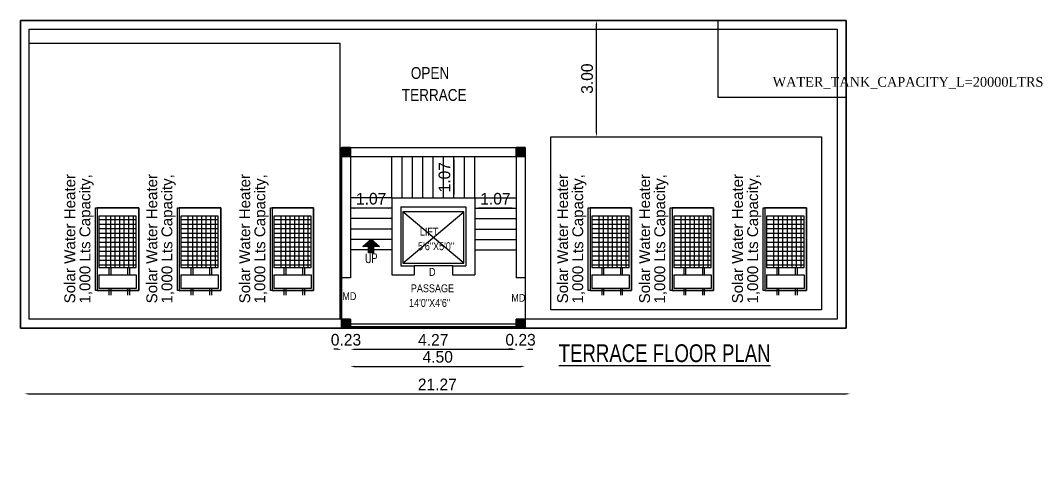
# Model space of a CAD drawing. Header units: metres. Extents: x 516 to 666, y 54 to 108.
# Drawn here: x 573.21 to 599.53, y 68.28 to 80.16 of the extents above; entities that cross this region are included whole.
import ezdxf
from ezdxf.enums import TextEntityAlignment as Align

# ---------------------------------------------------------------- set-up
doc = ezdxf.new("R2010")
doc.units = ezdxf.units.M
doc.header["$LTSCALE"] = 30
doc.header["$MEASUREMENT"] = 0
doc.header["$PDMODE"] = 66
doc.layers.get('0').update_dxf_attribs({"linetype": 'CONTINUOUS'})
doc.layers.get('DEFPOINTS').update_dxf_attribs({"linetype": 'CONTINUOUS'})
for name, color, linetype in [('BLK_1_FLR_6_ROOF_AREA', 54, 'CONTINUOUS'), ('BLK_1_STAIR_HEADROOM', 55, 'CONTINUOUS'), ('SOLAR_PANEL', 2, 'CONTINUOUS'), ('SOLAR_WATER_HEATER', 1, 'CONTINUOUS'), ('WATER_TANK_CALCULATION', 150, 'CONTINUOUS')]:
    doc.layers.add(name, color=color, linetype=linetype)
doc.styles.add('ANAND', font='BKANT.TTF')
doc.styles.add('ED', font='romantic.ttf', dxfattribs={"width": 0.96})
doc.styles.add('RS', font='ROMANS.shx', dxfattribs={"width": 0.75, "height": 7})
doc.styles.get("Standard").update_dxf_attribs({"font": 'ARIALN.TTF', "height": 10})
doc.styles.add('style1', font='arial.ttf', dxfattribs={"height": 0.23})
doc.dimstyles.new('V1', dxfattribs={"dimtxt": 0.3, "dimasz": 0.1, "dimexe": 0.18, "dimexo": 0.0625, "dimgap": 0.09, "dimtad": 1, "dimzin": 0, "dimdsep": 46, "dimtxsty": 'ANAND', "dimcen": 0.09, "dimse1": 1, "dimse2": 1, "dimadec": 0, "dimazin": 0, "dimtfac": 1, "dimtix": 1, "dimtofl": 0, "dimtmove": 2, "dimatfit": 0, "dimfxl": 0, "dimtolj": 1, "dimtzin": 0, "dimarcsym": 0})

# ---------------------------------------------------------------- blocks, each defined once
blk = doc.blocks.new('*D38')
at = {"color": 0, "lineweight": -2}
for p, q in [((581.377, 71.685), (581.277, 71.685)), ((581.806, 71.685), (581.906, 71.685))]:
    blk.add_line(p, q, dxfattribs=at)
at = {"color": 0}
for points in [[(581.377, 71.701), (581.377, 71.668), (581.477, 71.685)], [(581.806, 71.701), (581.806, 71.668), (581.706, 71.685)]]:
    blk.add_solid(points, dxfattribs=at)
at = {"layer": 'DEFPOINTS', "color": 0}
for p in [(581.477, 75.115), (581.706, 75.115), (581.706, 71.685)]:
    blk.add_point(p, dxfattribs=at)
at = {"color": 0, "insert": (581.592, 71.929), "char_height": 0.3, "attachment_point": 5, "style": 'ANAND'}
blk.add_mtext('\\A1;0.23', dxfattribs=at)
blk = doc.blocks.new('*D39')
at = {"color": 0, "lineweight": -2}
blk.add_line((581.806, 71.685), (585.875, 71.685), dxfattribs=at)
at = {"color": 0}
for points in [[(581.806, 71.701), (581.806, 71.668), (581.706, 71.685)], [(585.875, 71.701), (585.875, 71.668), (585.975, 71.685)]]:
    blk.add_solid(points, dxfattribs=at)
at = {"layer": 'DEFPOINTS', "color": 0}
for p in [(581.706, 75.115), (585.975, 75.115), (585.975, 71.685)]:
    blk.add_point(p, dxfattribs=at)
at = {"color": 0, "insert": (583.84, 71.929), "char_height": 0.3, "attachment_point": 5, "style": 'ANAND'}
blk.add_mtext('\\A1;4.27', dxfattribs=at)
blk = doc.blocks.new('*D40')
at = {"color": 0, "lineweight": -2}
for p, q in [((585.875, 71.685), (585.775, 71.685)), ((586.303, 71.685), (586.403, 71.685))]:
    blk.add_line(p, q, dxfattribs=at)
at = {"color": 0}
for points in [[(585.875, 71.701), (585.875, 71.668), (585.975, 71.685)], [(586.303, 71.701), (586.303, 71.668), (586.203, 71.685)]]:
    blk.add_solid(points, dxfattribs=at)
at = {"layer": 'DEFPOINTS', "color": 0}
for p in [(585.975, 75.115), (586.203, 75.115), (586.203, 71.685)]:
    blk.add_point(p, dxfattribs=at)
at = {"color": 0, "insert": (586.089, 71.929), "char_height": 0.3, "attachment_point": 5, "style": 'ANAND'}
blk.add_mtext('\\A1;0.23', dxfattribs=at)
blk = doc.blocks.new('*D41')
at = {"color": 0, "lineweight": -2}
blk.add_line((581.806, 71.245), (586.103, 71.245), dxfattribs=at)
at = {"color": 0}
for points in [[(581.806, 71.261), (581.806, 71.228), (581.706, 71.245)], [(586.103, 71.261), (586.103, 71.228), (586.203, 71.245)]]:
    blk.add_solid(points, dxfattribs=at)
at = {"layer": 'DEFPOINTS', "color": 0}
for p in [(581.706, 74.377), (586.203, 74.377), (586.203, 71.245)]:
    blk.add_point(p, dxfattribs=at)
at = {"color": 0, "insert": (583.955, 71.489), "char_height": 0.3, "attachment_point": 5, "style": 'ANAND'}
blk.add_mtext('\\A1;4.50', dxfattribs=at)
blk = doc.blocks.new('*D78')
at = {"color": 0, "lineweight": -2}
blk.add_line((585.875, 75.318), (585.007, 75.318), dxfattribs=at)
at = {"color": 0}
for points in [[(585.007, 75.334), (585.007, 75.301), (584.907, 75.318)], [(585.875, 75.334), (585.875, 75.301), (585.975, 75.318)]]:
    blk.add_solid(points, dxfattribs=at)
at = {"layer": 'DEFPOINTS', "color": 0}
for p in [(584.907, 75.318), (584.907, 75.318), (585.975, 75.318)]:
    blk.add_point(p, dxfattribs=at)
at = {"color": 0, "insert": (585.441, 75.562), "char_height": 0.3, "attachment_point": 5, "style": 'ANAND'}
blk.add_mtext('\\A1;1.07', dxfattribs=at)
blk = doc.blocks.new('*D79')
at = {"color": 0, "lineweight": -2}
blk.add_line((582.673, 75.318), (581.806, 75.318), dxfattribs=at)
at = {"color": 0}
for points in [[(581.806, 75.334), (581.806, 75.301), (581.706, 75.318)], [(582.673, 75.334), (582.673, 75.301), (582.773, 75.318)]]:
    blk.add_solid(points, dxfattribs=at)
at = {"layer": 'DEFPOINTS', "color": 0}
for p in [(581.706, 75.318), (581.706, 75.318), (582.773, 75.318)]:
    blk.add_point(p, dxfattribs=at)
at = {"color": 0, "insert": (582.24, 75.562), "char_height": 0.3, "attachment_point": 5, "style": 'ANAND'}
blk.add_mtext('\\A1;1.07', dxfattribs=at)
blk = doc.blocks.new('*D80')
at = {"color": 0, "lineweight": -2}
blk.add_line((584.374, 76.552), (584.374, 75.685), dxfattribs=at)
at = {"color": 0}
for points in [[(584.357, 76.552), (584.39, 76.552), (584.374, 76.652)], [(584.357, 75.685), (584.39, 75.685), (584.374, 75.585)]]:
    blk.add_solid(points, dxfattribs=at)
at = {"layer": 'DEFPOINTS', "color": 0}
for p in [(584.374, 76.652), (584.374, 75.585), (584.374, 75.585)]:
    blk.add_point(p, dxfattribs=at)
at = {"color": 0, "insert": (584.13, 76.118), "char_height": 0.3, "attachment_point": 5, "rotation": 90, "style": 'ANAND'}
blk.add_mtext('\\A1;1.07', dxfattribs=at)
blk = doc.blocks.new('*D99')
at = {"layer": 'DEFPOINTS', "color": 0}
for p in [(588.047, 80.158), (588.047, 80.158), (588.047, 77.158)]:
    blk.add_point(p, dxfattribs=at)
at = {"layer": 'SOLAR_WATER_HEATER', "color": 0, "lineweight": -2}
blk.add_line((588.047, 77.258), (588.047, 80.058), dxfattribs=at)
at = {"layer": 'SOLAR_WATER_HEATER', "color": 0}
for points in [[(588.03, 80.058), (588.064, 80.058), (588.047, 80.158)], [(588.03, 77.258), (588.064, 77.258), (588.047, 77.158)]]:
    blk.add_solid(points, dxfattribs=at)
at = {"layer": 'SOLAR_WATER_HEATER', "color": 0, "insert": (587.803, 78.658), "char_height": 0.3, "attachment_point": 5, "rotation": 90, "style": 'ANAND'}
blk.add_mtext('\\A1;3.00', dxfattribs=at)
blk = doc.blocks.new('*D114')
at = {"color": 0, "lineweight": -2}
blk.add_line((573.412, 70.537), (594.479, 70.537), dxfattribs=at)
at = {"color": 0}
for points in [[(573.412, 70.553), (573.412, 70.52), (573.312, 70.537)], [(594.479, 70.553), (594.479, 70.52), (594.579, 70.537)]]:
    blk.add_solid(points, dxfattribs=at)
at = {"layer": 'DEFPOINTS', "color": 0}
for p in [(594.579, 70.537), (573.312, 68.277), (594.579, 68.277)]:
    blk.add_point(p, dxfattribs=at)
at = {"color": 0, "insert": (583.945, 70.78), "char_height": 0.3, "attachment_point": 5, "style": 'ANAND'}
blk.add_mtext('\\A1;21.27', dxfattribs=at)

msp = doc.modelspace()

# ---------------------------------------------------------------- hatches: boundary and pattern name
h = msp.add_hatch()
h.set_pattern_fill('ANSI31', color=256, scale=0.025408)
h.set_pattern_definition([(45, (-1323.3046, 31.2702903), (-0.002245771137, 0.002245771137), [])])
h.paths.add_polyline_path([(581.4773, 76.6517), (581.706, 76.6517), (581.706, 76.8803), (581.4773, 76.8803)])
h = msp.add_hatch()
h.set_pattern_fill('ANSI31', color=256, scale=0.025408)
h.set_pattern_definition([(45, (-1318.807384, 31.2702903), (-0.002245771137, 0.002245771137), [])])
h.paths.add_polyline_path([(585.9745, 76.6517), (586.2032, 76.6517), (586.2032, 76.8803), (585.9745, 76.8803)])
h = msp.add_hatch()
h.set_pattern_fill('ANSI31', color=256, scale=0.12704, angle=765, style=0)
h.set_pattern_definition([(270, (453.455501, 2006.449735), (-0.01588, -1e-16), [])])
h.paths.add_polyline_path([(582.3028, 74.3369), (582.3028, 74.1744), (582.2396, 74.1744), (582.1763, 74.1744), (582.1763, 74.3369), (582.0288, 74.3369), (582.2433, 74.5205), (582.4523, 74.3369)])
h = msp.add_hatch()
h.set_pattern_fill('ANSI31', color=256, scale=0.025408)
h.set_pattern_definition([(45, (-1323.3046, 26.8492983), (-0.002245771137, 0.002245771137), [])])
h.paths.add_polyline_path([(581.4773, 72.2307), (581.706, 72.2307), (581.706, 72.4594), (581.4773, 72.4594)])
h = msp.add_hatch()
h.set_pattern_fill('ANSI31', color=256, scale=0.025408)
h.set_pattern_definition([(45, (-1318.807384, 26.8492983), (-0.002245771137, 0.002245771137), [])])
h.paths.add_polyline_path([(585.9745, 72.2307), (586.2032, 72.2307), (586.2032, 72.4594), (585.9745, 72.4594)])

# ---------------------------------------------------------------- linework, layer by layer
for p, q in [((573.207, 72.2307), (573.207, 80.158)), ((573.207, 80.158), (594.4735, 80.158)), ((594.4735, 80.158), (594.4735, 72.2307)), ((573.4357, 72.4594), (573.4357, 79.9293)), ((573.4357, 79.9293), (594.2448, 79.9293)), ((594.2448, 79.9293), (594.2448, 72.4594)), ((581.4773, 76.8803), (586.2032, 76.8803)), ((586.2032, 76.8803), (586.2032, 73.5265)), ((581.4773, 76.766), (581.4773, 73.5265)), ((581.706, 76.6517), (585.9745, 76.6517)), ((581.706, 76.6517), (581.706, 73.5265)), ((582.7731, 75.5845), (582.7731, 76.6517)), ((583.0399, 75.5845), (583.0399, 76.6517)), ((583.3067, 75.5845), (583.3067, 76.6517)), ((583.5735, 75.5845), (583.5735, 76.6517)), ((583.8403, 75.5845), (583.8403, 76.6517)), ((584.107, 75.5845), (584.107, 76.6517)), ((584.3738, 75.5845), (584.3738, 76.6517)), ((584.6406, 75.5845), (584.6406, 76.6517)), ((584.9074, 75.5845), (584.9074, 76.6517)), ((585.9745, 76.6517), (585.9745, 73.5265)), ((582.7731, 75.5845), (581.706, 75.5845)), ((582.7731, 75.5845), (584.9074, 75.5845)), ((582.7731, 75.5845), (582.7731, 73.6027)), ((584.9074, 75.5845), (584.9074, 73.6027)), ((584.9074, 75.5845), (585.9745, 75.5845)), ((582.7731, 75.3178), (581.706, 75.3178)), ((583.0018, 75.3559), (584.6787, 75.3559)), ((583.0018, 75.3559), (583.0018, 73.8314)), ((584.6787, 75.3559), (584.6787, 73.8314)), ((584.9074, 75.3178), (585.9745, 75.3178)), ((575.2277, 75.1134), (575.2277, 73.7934)), ((576.1918, 75.1134), (575.2277, 75.1134)), ((575.4171, 73.7934), (575.4171, 75.1134)), ((575.5335, 73.7934), (575.5335, 75.1134)), ((575.65, 73.7934), (575.65, 75.1134)), ((575.7664, 73.7934), (575.7664, 75.1134)), ((575.8828, 73.7934), (575.8828, 75.1134)), ((575.9992, 73.7934), (575.9992, 75.1134)), ((576.1156, 73.7934), (576.1156, 75.1134)), ((576.1918, 73.7934), (576.1918, 75.1134)), ((577.3397, 75.1134), (577.3397, 73.7934)), ((578.3037, 75.1134), (577.3397, 75.1134)), ((577.5291, 73.7934), (577.5291, 75.1134)), ((577.6455, 73.7934), (577.6455, 75.1134)), ((577.7619, 73.7934), (577.7619, 75.1134)), ((577.8783, 73.7934), (577.8783, 75.1134)), ((577.9947, 73.7934), (577.9947, 75.1134)), ((578.1111, 73.7934), (578.1111, 75.1134)), ((578.2276, 73.7934), (578.2276, 75.1134)), ((578.3037, 73.7934), (578.3037, 75.1134)), ((579.7332, 75.1134), (579.7332, 73.7934)), ((580.6973, 75.1134), (579.7332, 75.1134)), ((579.9226, 73.7934), (579.9226, 75.1134)), ((580.039, 73.7934), (580.039, 75.1134)), ((580.1555, 73.7934), (580.1555, 75.1134)), ((580.2719, 73.7934), (580.2719, 75.1134)), ((580.3883, 73.7934), (580.3883, 75.1134)), ((580.5047, 73.7934), (580.5047, 75.1134)), ((580.6211, 73.7934), (580.6211, 75.1134)), ((580.6973, 73.7934), (580.6973, 75.1134)), ((582.7731, 75.051), (581.706, 75.051)), ((584.6279, 73.9076), (583.0526, 75.2288)), ((583.0526, 73.9076), (584.6279, 75.2288)), ((584.9074, 75.051), (585.9745, 75.051)), ((587.9206, 75.1134), (587.9206, 73.7934)), ((588.8846, 75.1134), (587.9206, 75.1134)), ((588.1099, 73.7934), (588.1099, 75.1134)), ((588.2264, 73.7934), (588.2264, 75.1134)), ((588.3428, 73.7934), (588.3428, 75.1134)), ((588.4592, 73.7934), (588.4592, 75.1134)), ((588.5756, 73.7934), (588.5756, 75.1134)), ((588.692, 73.7934), (588.692, 75.1134)), ((588.8084, 73.7934), (588.8084, 75.1134)), ((588.8846, 73.7934), (588.8846, 75.1134)), ((590.0325, 75.1134), (590.0325, 73.7934)), ((590.9965, 75.1134), (590.0325, 75.1134)), ((590.2219, 73.7934), (590.2219, 75.1134)), ((590.3383, 73.7934), (590.3383, 75.1134)), ((590.4547, 73.7934), (590.4547, 75.1134)), ((590.5711, 73.7934), (590.5711, 75.1134)), ((590.6876, 73.7934), (590.6876, 75.1134)), ((590.804, 73.7934), (590.804, 75.1134)), ((590.9204, 73.7934), (590.9204, 75.1134)), ((590.9965, 73.7934), (590.9965, 75.1134)), ((592.4261, 75.1134), (592.4261, 73.7934)), ((593.3901, 75.1134), (592.4261, 75.1134)), ((592.6154, 73.7934), (592.6154, 75.1134)), ((592.7319, 73.7934), (592.7319, 75.1134)), ((592.8483, 73.7934), (592.8483, 75.1134)), ((592.9647, 73.7934), (592.9647, 75.1134)), ((593.0811, 73.7934), (593.0811, 75.1134)), ((593.1975, 73.7934), (593.1975, 75.1134)), ((593.3139, 73.7934), (593.3139, 75.1134)), ((593.3901, 73.7934), (593.3901, 75.1134)), ((575.2277, 75.0272), (576.1918, 75.0272)), ((575.2277, 74.9108), (576.1918, 74.9108)), ((575.2277, 74.7943), (576.1918, 74.7943)), ((577.3397, 75.0272), (578.3037, 75.0272)), ((577.3397, 74.9108), (578.3037, 74.9108)), ((577.3397, 74.7943), (578.3037, 74.7943)), ((579.7332, 75.0272), (580.6973, 75.0272)), ((579.7332, 74.9108), (580.6973, 74.9108)), ((579.7332, 74.7943), (580.6973, 74.7943)), ((582.7731, 74.7842), (581.706, 74.7842)), ((584.9074, 74.7842), (585.9745, 74.7842)), ((587.9206, 75.0272), (588.8846, 75.0272)), ((587.9206, 74.9108), (588.8846, 74.9108)), ((587.9206, 74.7943), (588.8846, 74.7943)), ((590.0325, 75.0272), (590.9965, 75.0272)), ((590.0325, 74.9108), (590.9965, 74.9108)), ((590.0325, 74.7943), (590.9965, 74.7943)), ((592.4261, 75.0272), (593.3901, 75.0272)), ((592.4261, 74.9108), (593.3901, 74.9108)), ((592.4261, 74.7943), (593.3901, 74.7943)), ((575.2277, 74.6779), (576.1918, 74.6779)), ((575.2277, 74.5615), (576.1918, 74.5615)), ((577.3397, 74.6779), (578.3037, 74.6779)), ((577.3397, 74.5615), (578.3037, 74.5615)), ((579.7332, 74.6779), (580.6973, 74.6779)), ((579.7332, 74.5615), (580.6973, 74.5615)), ((582.7731, 74.5174), (581.706, 74.5174)), ((584.9074, 74.5174), (585.9745, 74.5174)), ((587.9206, 74.6779), (588.8846, 74.6779)), ((587.9206, 74.5615), (588.8846, 74.5615)), ((590.0325, 74.6779), (590.9965, 74.6779)), ((590.0325, 74.5615), (590.9965, 74.5615)), ((592.4261, 74.6779), (593.3901, 74.6779)), ((592.4261, 74.5615), (593.3901, 74.5615)), ((575.2277, 74.4451), (576.1918, 74.4451)), ((575.2277, 74.3287), (576.1918, 74.3287)), ((577.3397, 74.4451), (578.3037, 74.4451)), ((577.3397, 74.3287), (578.3037, 74.3287)), ((579.7332, 74.4451), (580.6973, 74.4451)), ((579.7332, 74.3287), (580.6973, 74.3287)), ((582.7731, 74.2506), (581.706, 74.2506)), ((584.9074, 74.2506), (585.9745, 74.2506)), ((587.9206, 74.4451), (588.8846, 74.4451)), ((587.9206, 74.3287), (588.8846, 74.3287)), ((590.0325, 74.4451), (590.9965, 74.4451)), ((590.0325, 74.3287), (590.9965, 74.3287)), ((592.4261, 74.4451), (593.3901, 74.4451)), ((592.4261, 74.3287), (593.3901, 74.3287)), ((575.2277, 74.2123), (576.1918, 74.2123)), ((575.2277, 74.0959), (576.1918, 74.0959)), ((575.2277, 73.9795), (576.1918, 73.9795)), ((577.3397, 74.2123), (578.3037, 74.2123)), ((577.3397, 74.0959), (578.3037, 74.0959)), ((577.3397, 73.9795), (578.3037, 73.9795)), ((579.7332, 74.2123), (580.6973, 74.2123)), ((579.7332, 74.0959), (580.6973, 74.0959)), ((579.7332, 73.9795), (580.6973, 73.9795)), ((587.9206, 74.2123), (588.8846, 74.2123)), ((587.9206, 74.0959), (588.8846, 74.0959)), ((587.9206, 73.9795), (588.8846, 73.9795)), ((590.0325, 74.2123), (590.9965, 74.2123)), ((590.0325, 74.0959), (590.9965, 74.0959)), ((590.0325, 73.9795), (590.9965, 73.9795)), ((592.4261, 74.2123), (593.3901, 74.2123)), ((592.4261, 74.0959), (593.3901, 74.0959)), ((592.4261, 73.9795), (593.3901, 73.9795)), ((575.2277, 73.863), (576.1918, 73.863)), ((575.2277, 73.7934), (576.1918, 73.7934)), ((575.4879, 73.7934), (575.4879, 73.603)), ((575.5362, 73.7934), (575.5362, 73.603)), ((575.9674, 73.7934), (575.9674, 73.603)), ((576.0156, 73.7934), (576.0156, 73.603)), ((577.3397, 73.863), (578.3037, 73.863)), ((577.3397, 73.7934), (578.3037, 73.7934)), ((577.5999, 73.7934), (577.5999, 73.603)), ((577.6481, 73.7934), (577.6481, 73.603)), ((578.0793, 73.7934), (578.0793, 73.603)), ((578.1276, 73.7934), (578.1276, 73.603)), ((579.7332, 73.863), (580.6973, 73.863)), ((579.7332, 73.7934), (580.6973, 73.7934)), ((579.9934, 73.7934), (579.9934, 73.603)), ((580.0417, 73.7934), (580.0417, 73.603)), ((580.4729, 73.7934), (580.4729, 73.603)), ((580.5211, 73.7934), (580.5211, 73.603)), ((583.0018, 73.8314), (583.3448, 73.8314)), ((583.3448, 73.8314), (583.3448, 73.6027)), ((584.3357, 73.8314), (583.3448, 73.8314)), ((584.3357, 73.8314), (584.6787, 73.8314)), ((584.3357, 73.8314), (584.3357, 73.6027)), ((587.9206, 73.863), (588.8846, 73.863)), ((587.9206, 73.7934), (588.8846, 73.7934)), ((588.1808, 73.7934), (588.1808, 73.603)), ((588.229, 73.7934), (588.229, 73.603)), ((588.6602, 73.7934), (588.6602, 73.603)), ((588.7085, 73.7934), (588.7085, 73.603)), ((590.0325, 73.863), (590.9965, 73.863)), ((590.0325, 73.7934), (590.9965, 73.7934)), ((590.2927, 73.7934), (590.2927, 73.603)), ((590.341, 73.7934), (590.341, 73.603)), ((590.7722, 73.7934), (590.7722, 73.603)), ((590.8204, 73.7934), (590.8204, 73.603)), ((592.4261, 73.863), (593.3901, 73.863)), ((592.4261, 73.7934), (593.3901, 73.7934)), ((592.6863, 73.7934), (592.6863, 73.603)), ((592.7345, 73.7934), (592.7345, 73.603)), ((593.1657, 73.7934), (593.1657, 73.603)), ((593.2139, 73.7934), (593.2139, 73.603)), ((575.2277, 73.603), (575.2277, 73.2551)), ((575.2277, 73.603), (576.1918, 73.603)), ((576.1918, 73.603), (576.1918, 73.2551)), ((576.1918, 73.603), (576.1918, 73.2551)), ((577.3397, 73.603), (577.3397, 73.2551)), ((577.3397, 73.603), (578.3037, 73.603)), ((578.3037, 73.603), (578.3037, 73.2551)), ((578.3037, 73.603), (578.3037, 73.2551)), ((579.7332, 73.603), (579.7332, 73.2551)), ((579.7332, 73.603), (580.6973, 73.603)), ((580.6973, 73.603), (580.6973, 73.2551)), ((580.6973, 73.603), (580.6973, 73.2551)), ((581.706, 73.5265), (581.4773, 73.5265)), ((581.4773, 73.5265), (581.4773, 72.4594)), ((582.7731, 73.6027), (583.3448, 73.6027)), ((584.3357, 73.6027), (584.9074, 73.6027)), ((586.2032, 73.5265), (585.9745, 73.5265)), ((586.2032, 73.5265), (586.2032, 72.4594)), ((587.9206, 73.603), (587.9206, 73.2551)), ((587.9206, 73.603), (588.8846, 73.603)), ((588.8846, 73.603), (588.8846, 73.2551)), ((588.8846, 73.603), (588.8846, 73.2551)), ((590.0325, 73.603), (590.0325, 73.2551)), ((590.0325, 73.603), (590.9965, 73.603)), ((590.9965, 73.603), (590.9965, 73.2551)), ((590.9965, 73.603), (590.9965, 73.2551)), ((592.4261, 73.603), (592.4261, 73.2551)), ((592.4261, 73.603), (593.3901, 73.603)), ((593.3901, 73.603), (593.3901, 73.2551)), ((593.3901, 73.603), (593.3901, 73.2551)), ((576.1918, 73.2551), (575.2277, 73.2551)), ((575.4879, 73.2551), (575.4879, 73.0807)), ((575.5185, 73.2526), (575.5161, 73.2551)), ((575.5362, 73.2551), (575.5362, 73.0807)), ((575.9674, 73.2551), (575.9674, 73.0807)), ((576.0156, 73.2551), (576.0156, 73.0807)), ((576.1525, 73.2526), (576.1501, 73.2551)), ((578.3037, 73.2551), (577.3397, 73.2551)), ((577.5999, 73.2551), (577.5999, 73.0807)), ((577.6305, 73.2526), (577.6281, 73.2551)), ((577.6481, 73.2551), (577.6481, 73.0807)), ((578.0793, 73.2551), (578.0793, 73.0807)), ((578.1276, 73.2551), (578.1276, 73.0807)), ((578.2645, 73.2526), (578.2621, 73.2551)), ((580.6973, 73.2551), (579.7332, 73.2551)), ((579.9934, 73.2551), (579.9934, 73.0807)), ((580.024, 73.2526), (580.0216, 73.2551)), ((580.0417, 73.2551), (580.0417, 73.0807)), ((580.4729, 73.2551), (580.4729, 73.0807)), ((580.5211, 73.2551), (580.5211, 73.0807)), ((580.658, 73.2526), (580.6556, 73.2551)), ((588.8846, 73.2551), (587.9206, 73.2551)), ((588.1808, 73.2551), (588.1808, 73.0807)), ((588.2114, 73.2526), (588.2089, 73.2551)), ((588.229, 73.2551), (588.229, 73.0807)), ((588.6602, 73.2551), (588.6602, 73.0807)), ((588.7085, 73.2551), (588.7085, 73.0807)), ((588.8454, 73.2526), (588.8429, 73.2551)), ((590.9965, 73.2551), (590.0325, 73.2551)), ((590.2927, 73.2551), (590.2927, 73.0807)), ((590.3233, 73.2526), (590.3209, 73.2551)), ((590.341, 73.2551), (590.341, 73.0807)), ((590.7722, 73.2551), (590.7722, 73.0807)), ((590.8204, 73.2551), (590.8204, 73.0807)), ((590.9573, 73.2526), (590.9549, 73.2551)), ((593.3901, 73.2551), (592.4261, 73.2551)), ((592.6863, 73.2551), (592.6863, 73.0807)), ((592.7168, 73.2526), (592.7144, 73.2551)), ((592.7345, 73.2551), (592.7345, 73.0807)), ((593.1657, 73.2551), (593.1657, 73.0807)), ((593.2139, 73.2551), (593.2139, 73.0807)), ((593.3509, 73.2526), (593.3484, 73.2551)), ((581.706, 72.4594), (573.4657, 72.4594)), ((594.2448, 72.4594), (585.9745, 72.4594)), ((577.3469, 72.2307), (573.207, 72.2307)), ((594.4735, 72.2307), (576.7133, 72.2307)), ((581.706, 72.2307), (581.4773, 72.2307)), ((581.706, 72.345), (585.9745, 72.345)), ((581.706, 72.2688), (585.9745, 72.2688)), ((585.9745, 72.2307), (586.2032, 72.2307)), ((590.0397, 72.2307), (586.5334, 72.2307))]:
    msp.add_line(p, q)
for points in [[(594.4735, 80.158), (573.207, 80.158), (573.207, 72.2307), (594.4735, 72.2307)], [(581.4773, 76.6517), (581.706, 76.6517), (581.706, 76.8803), (581.4773, 76.8803)], [(581.706, 76.6517), (581.4773, 76.6517), (581.4773, 76.8803), (581.706, 76.8803)], [(585.9745, 76.6517), (586.2032, 76.6517), (586.2032, 76.8803), (585.9745, 76.8803)], [(586.2032, 76.6517), (585.9745, 76.6517), (585.9745, 76.8803), (586.2032, 76.8803)], [(575.1416, 73.1958), (575.1416, 75.3301), (576.2524, 75.3301), (576.2524, 73.1958)], [(576.2524, 73.1958), (576.2524, 75.3301), (575.1853, 75.3301), (575.1853, 73.1958)], [(577.2536, 73.1958), (577.2536, 75.3301), (578.3644, 75.3301), (578.3644, 73.1958)], [(578.3644, 73.1958), (578.3644, 75.3301), (577.2972, 75.3301), (577.2972, 73.1958)], [(579.6471, 73.1958), (579.6471, 75.3301), (580.7579, 75.3301), (580.7579, 73.1958)], [(580.7579, 73.1958), (580.7579, 75.3301), (579.6908, 75.3301), (579.6908, 73.1958)], [(587.8344, 73.1958), (587.8344, 75.3301), (588.9452, 75.3301), (588.9452, 73.1958)], [(588.9452, 73.1958), (588.9452, 75.3301), (587.8781, 75.3301), (587.8781, 73.1958)], [(589.9464, 73.1958), (589.9464, 75.3301), (591.0572, 75.3301), (591.0572, 73.1958)], [(591.0572, 73.1958), (591.0572, 75.3301), (589.99, 75.3301), (589.99, 73.1958)], [(592.3399, 73.1958), (592.3399, 75.3301), (593.4507, 75.3301), (593.4507, 73.1958)], [(593.4507, 73.1958), (593.4507, 75.3301), (592.3836, 75.3301), (592.3836, 73.1958)], [(584.6279, 75.2288), (583.0526, 75.2288), (583.0526, 73.9076), (584.6279, 73.9076)], [(582.3028, 74.1744), (582.2396, 74.1744), (582.1763, 74.1744), (582.1763, 74.3369), (582.0288, 74.3369), (582.2433, 74.5205), (582.4523, 74.3369), (582.3028, 74.3369)], [(581.4773, 72.2307), (581.706, 72.2307), (581.706, 72.4594), (581.4773, 72.4594)], [(581.706, 72.2307), (581.4773, 72.2307), (581.4773, 72.4594), (581.706, 72.4594)], [(586.2032, 72.2307), (585.9745, 72.2307), (585.9745, 72.4594), (586.2032, 72.4594)], [(585.9745, 72.2307), (586.2032, 72.2307), (586.2032, 72.4594), (585.9745, 72.4594)], [(586.2032, 72.2307), (585.9745, 72.2307), (585.9745, 72.4594), (586.2032, 72.4594)]]:
    msp.add_lwpolyline(points, close=True)
at = {"layer": 'BLK_1_FLR_6_ROOF_AREA'}
msp.add_lwpolyline([(594.4735, 80.158), (573.207, 80.158), (573.207, 72.2307), (594.4735, 72.2307)], close=True, dxfattribs=at)
at = {"layer": 'BLK_1_STAIR_HEADROOM', "color": 1}
msp.add_lwpolyline([(581.4773, 76.8803), (586.2032, 76.8803), (586.2032, 72.2307), (581.4773, 72.2307)], close=True, dxfattribs=at)
at = {"layer": 'SOLAR_PANEL', "color": 3}
msp.add_lwpolyline([(573.4357, 79.5764), (581.4323, 79.5764), (581.4323, 72.4594), (573.4357, 72.4594)], close=True, dxfattribs=at)
at = {"layer": 'SOLAR_WATER_HEATER', "color": 1}
msp.add_lwpolyline([(586.8679, 77.158), (593.8366, 77.158), (593.8366, 72.7052), (586.8679, 72.7052)], close=True, dxfattribs=at)
at = {"layer": 'WATER_TANK_CALCULATION', "linetype": 'ByBlock'}
msp.add_lwpolyline([(591.1768, 80.158), (594.4735, 80.158), (594.4735, 78.1688), (591.1768, 78.1688)], close=True, dxfattribs=at)

# ---------------------------------------------------------------- texts
for s, height, p in [('OPEN', 0.3049, (583.2623, 78.6511)), ('TERRACE', 0.3049, (583.0303, 78.0856)), ('LIFT', 0.20326, (583.4942, 74.6156)), ('5\'6"X5\'0"', 0.20326, (583.4482, 74.2394)), ('D', 0.2033, (583.7322, 73.577)), ('PASSAGE', 0.20326, (583.2623, 73.1545)), ('MD', 0.20326, (581.4976, 72.9514)), ('14\'0"X4\'6"', 0.20326, (583.2163, 72.7783)), ('MD', 0.20326, (585.8515, 72.9102))]:
    msp.add_text(s, height=height).set_placement(p)
at = {"style": 'style1'}
for s, p in [(' Solar Water Heater', (574.4731, 74.4813)), ('1,000 Lts Capacity,', (574.9033, 74.53)), (' Solar Water Heater', (576.5851, 74.4813)), ('1,000 Lts Capacity,', (577.0152, 74.53)), (' Solar Water Heater', (578.9786, 74.4813)), ('1,000 Lts Capacity,', (579.4088, 74.53)), (' Solar Water Heater', (587.1659, 74.4813)), ('1,000 Lts Capacity,', (587.5961, 74.53)), (' Solar Water Heater', (589.2779, 74.4813)), ('1,000 Lts Capacity,', (589.7081, 74.53)), (' Solar Water Heater', (591.6714, 74.4813)), ('1,000 Lts Capacity,', (592.1016, 74.53))]:
    msp.add_text(s, height=0.278949, rotation=90, dxfattribs=at).set_placement(p, align=Align.MIDDLE)
at = {"style": 'RS', "width": 0.75}
msp.add_text('UP', height=0.22867, dxfattribs=at).set_placement((582.2444, 73.9142), align=Align.CENTER)
at = {"insert": (589.7996, 71.5809), "char_height": 0.457344, "attachment_point": 5, "style": 'RS'}
msp.add_mtext('\\A1;{\\fArial|b0|i0|c0|p34;\\LTERRACE FLOOR PLAN}', dxfattribs=at)
at = {"layer": 'WATER_TANK_CALCULATION', "linetype": 'ByBlock', "insert": (592.5827, 78.7028), "char_height": 0.253788, "attachment_point": 1, "style": 'ED'}
msp.add_mtext_dynamic_manual_height_columns('WATER_TANK_CAPACITY_L=20000LTRS', width=6.8667, gutter_width=1.2689, heights=[0], dxfattribs=at)

# ---------------------------------------------------------------- dimensions: what is measured, and where the dimension line sits
dim = msp.add_linear_dim(base=(584.3738, 75.5845), p1=(584.3738, 76.6517), p2=(584.3738, 75.5845), angle=90, dimstyle='V1', override={"dimfxl": 9, "dimfxlon": 1, "dimarcsym": 1})
dim.commit()
dim.dimension.update_dxf_attribs({"geometry": '*D80', "text_midpoint": (584.13, 76.1181)})
for base, p1, p2, picture, middle in [((581.706, 75.3178), (582.7731, 75.3178), (581.706, 75.3178), '*D79', (582.2396, 75.5615)), ((584.9074, 75.3178), (585.9745, 75.3178), (584.9074, 75.3178), '*D78', (585.441, 75.5615))]:
    dim = msp.add_linear_dim(base=base, p1=p1, p2=p2, dimstyle='V1', override={"dimfxl": 9, "dimfxlon": 1, "dimarcsym": 1})
    dim.commit()
    dim.dimension.update_dxf_attribs({"geometry": picture, "text_midpoint": middle})
for base, p1, p2, picture, middle in [((581.706, 71.6848), (581.4773, 75.1146), (581.706, 75.1146), '*D38', (581.5917, 71.9286)), ((585.9745, 71.6848), (581.706, 75.1146), (585.9745, 75.1146), '*D39', (583.8403, 71.9286)), ((586.2032, 71.6848), (585.9745, 75.1146), (586.2032, 75.1146), '*D40', (586.0889, 71.9286)), ((586.2032, 71.2448), (581.706, 74.3765), (586.2032, 74.3765), '*D41', (583.9546, 71.4886)), ((594.5786, 70.5367), (573.3121, 68.2772), (594.5786, 68.2772), '*D114', (583.9454, 70.7805))]:
    dim = msp.add_linear_dim(base=base, p1=p1, p2=p2, dimstyle='V1')
    dim.commit()
    dim.dimension.update_dxf_attribs({"geometry": picture, "text_midpoint": middle})
at = {"layer": 'SOLAR_WATER_HEATER'}
dim = msp.add_linear_dim(base=(588.0469, 80.158), p1=(588.0469, 77.158), p2=(588.0469, 80.158), angle=90, dimstyle='V1', dxfattribs=at)
dim.commit()
dim.dimension.update_dxf_attribs({"geometry": '*D99', "text_midpoint": (587.8031, 78.658)})

doc.saveas('drawing.dxf')
